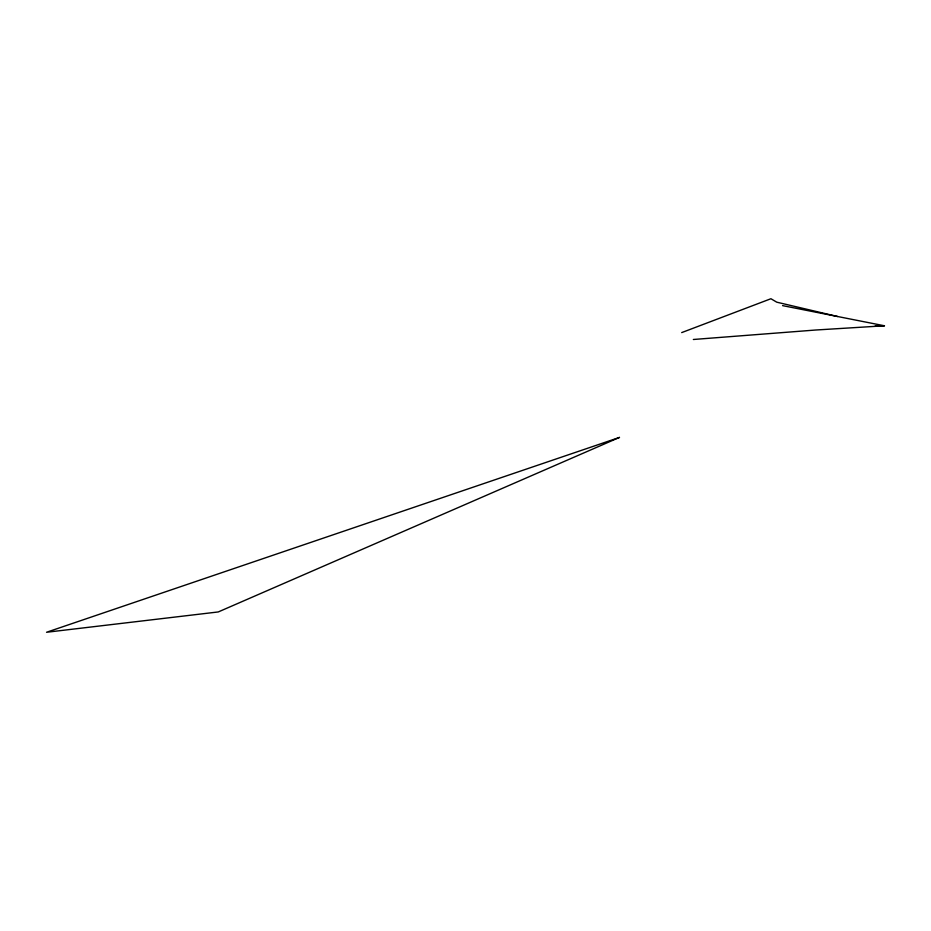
<?xml version="1.0" encoding="UTF-8"?>
<svg xmlns="http://www.w3.org/2000/svg" width="931" height="931" viewBox="0 0 931 931"><rect width="100%" height="100%" fill="white"/><g stroke="black" fill="none" stroke-linecap="round" stroke-linejoin="round"><path stroke-width="1.4" d="M681.69 332.6L770.926 298.735L776.757 302.179L837.609 316.517M693.351 339.489L815.533 330.028L884.45 325.78L782.587 305.624M875.291 325.745L884.45 325.78M619.464 437.43L218.261 611.946L46.55 632.265L619.464 437.43"/></g></svg>
